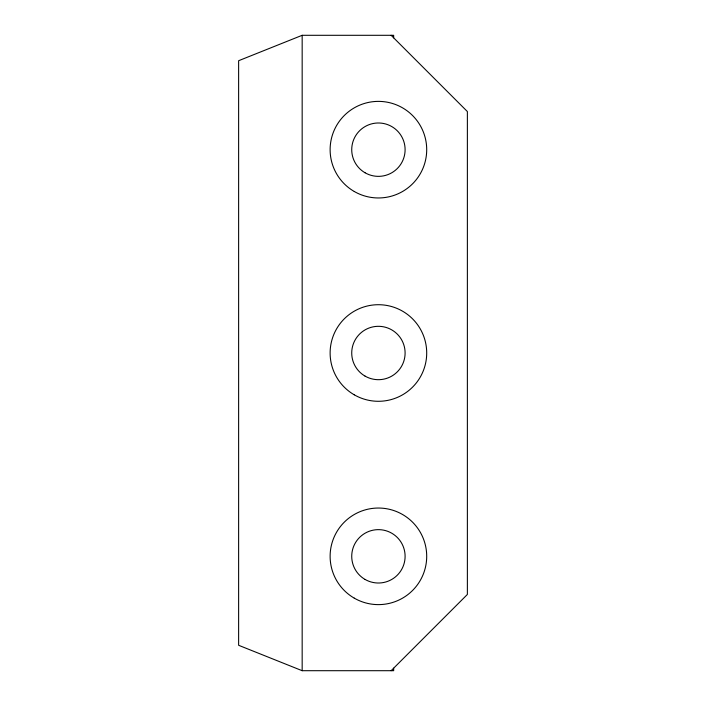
<?xml version="1.0" encoding="UTF-8"?>
<svg xmlns="http://www.w3.org/2000/svg" width="706" height="706" viewBox="0 0 706 706"><rect width="100%" height="100%" fill="white"/><g stroke="black" fill="none" stroke-linecap="round" stroke-linejoin="round"><path stroke-width="1.06" d="M391.124 670.7L467.372 594.452L467.372 111.548L391.124 35.3M393.666 37.842L393.666 35.3L302.168 35.3L238.628 60.716L238.628 645.284L302.168 670.7L393.666 670.7L393.666 668.158M302.168 35.3L302.168 670.7M354.271 191.494A48.29 48.29 0 0 0 426.706 149.672A48.29 48.29 0 0 0 354.271 107.85A48.29 48.29 0 0 0 354.271 191.494M354.271 394.822A48.29 48.29 0 0 0 426.706 353A48.29 48.29 0 0 0 354.271 311.178A48.29 48.29 0 0 0 354.271 394.822M354.271 598.15A48.29 48.29 0 0 0 426.706 556.328A48.29 48.29 0 0 0 354.271 514.506A48.29 48.29 0 0 0 354.271 598.15M365.073 376.113A26.687 26.687 0 0 0 405.103 353A26.687 26.687 0 0 0 365.073 329.887A26.687 26.687 0 0 0 365.073 376.113M365.073 579.441A26.687 26.687 0 0 0 405.103 556.328A26.687 26.687 0 0 0 365.073 533.215A26.687 26.687 0 0 0 365.073 579.441M365.073 172.785A26.687 26.687 0 0 0 405.103 149.672A26.687 26.687 0 0 0 365.073 126.559A26.687 26.687 0 0 0 365.073 172.785"/></g></svg>
